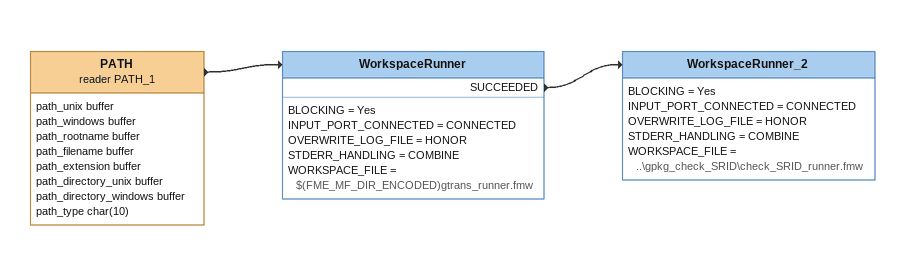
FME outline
PATH (reader PATH_1)
    attributes: path_unix buffer, path_windows buffer, path_rootname buffer, path_filename buffer, path_extension buffer, path_directory_unix buffer, path_directory_windows buffer, path_type char(10)
    -> WorkspaceRunner
WorkspaceRunner
    BLOCKING = Yes
    INPUT_PORT_CONNECTED = CONNECTED
    OVERWRITE_LOG_FILE = HONOR
    STDERR_HANDLING = COMBINE
    WORKSPACE_FILE = $(FME_MF_DIR_ENCODED)gtrans_runner.fmw
    SUCCEEDED -> WorkspaceRunner_2
WorkspaceRunner_2
    BLOCKING = Yes
    INPUT_PORT_CONNECTED = CONNECTED
    OVERWRITE_LOG_FILE = HONOR
    STDERR_HANDLING = COMBINE
    WORKSPACE_FILE = ..\gpkg_check_SRID\check_SRID_runner.fmw
